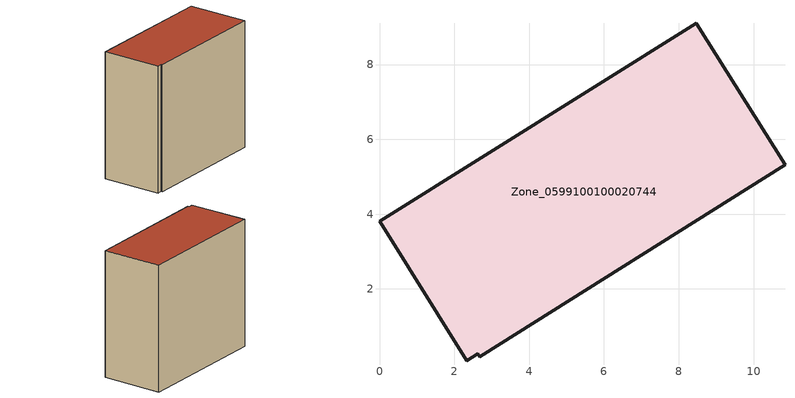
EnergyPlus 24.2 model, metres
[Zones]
Zone_0599100100020744
 floor ground (C_G): 2.62,0.27 2.33,0.08 0,3.81 8.46,9.1 10.84,5.32 2.68,0.19 z0
 wall outside (C_F): 10.84,5.32 8.46,9.1 0,3.81 2.33,0.08 2.62,0.27 2.68,0.19 10.84,5.32 z0:9.29
 roof outside (C_R): 2.68,0.19 10.84,5.32 8.46,9.1 0,3.81 2.33,0.08 2.62,0.27 z9.29
[BUILDING]
Pand.0599100100020744: North Axis=0; Terrain=City; Loads Convergence Tolerance Value=0.04; Temperature Convergence Tolerance Value=0.4; Solar Distribution=FullExterior; Maximum Number of Warmup Days=25; Minimum Number of Warmup Days=1
[Site:Location]
Rotterdam.The.Hague.AP_ZH_NLD Design_Conditions: Latitude=51.96; Longitude=4.45; Time Zone=1; Elevation=-4.5
[SITE:GROUNDTEMPERATURE:BUILDINGSURFACE]
18, 18, 18, 18, 18, 18, 18, 18, 18, 18, 18, 18
[MATERIAL] Thermal Absorptance=0.9; Solar Absorptance=0.7; Visible Absorptance=0.7
Name | Roughness | Thickness | Conductivity | Density | Specific Heat
G.TI.2015-2018 | MediumSmooth | 0.15 | 0.0428571 | 540 | 1210
F.TI.2015-2018 | Rough | 0.3 | 0.0666667 | 1920 | 840
R.TI.2015-2018 | MediumRough | 0.2 | 0.0333333 | 1500 | 1000
[CONSTRUCTION]
C_G: G.TI.2015-2018
C_F: F.TI.2015-2018
C_R: R.TI.2015-2018
[ZONE]
Zone_0599100100020744: Type=1; Multiplier=1; Ceiling Height=Autocalculate; Volume=Autocalculate; Floor Area=autocalculate; Part of Total Floor Area=Yes
[ZONEINFILTRATION:DESIGNFLOWRATE]
Infil_Zone_0599100100020744: Zone or ZoneList or Space or SpaceList=Zone_0599100100020744; Schedule=AlwaysOn; Design Flow Rate Calculation Method=Flow/Area; Flow Rate per Floor Area=0.0015; Constant Term Coefficient=1; Temperature Term Coefficient=0; Velocity Term Coefficient=0; Velocity Squared Term Coefficient=0
[HVACTEMPLATE:ZONE:IDEALLOADSAIRSYSTEM]
Zone_0599100100020744: Maximum Heating Supply Air Temperature=50; Minimum Cooling Supply Air Temperature=13; Maximum Heating Supply Air Humidity Ratio=0.0156; Minimum Cooling Supply Air Humidity Ratio=0.0077; Heating Limit=NoLimit; Cooling Limit=NoLimit; Dehumidification Control Type=ConstantSensibleHeatRatio; Cooling Sensible Heat Ratio=0.7; Dehumidification Setpoint=60; Humidification Control Type=None; Humidification Setpoint=30; Outdoor Air Method=None; Outdoor Air Flow Rate per Person=0.00944; Outdoor Air Flow Rate per Zone Floor Area=0; Outdoor Air Flow Rate per Zone=0; Demand Controlled Ventilation Type=None; Outdoor Air Economizer Type=NoEconomizer; Heat Recovery Type=None; Sensible Heat Recovery Effectiveness=0.7; Latent Heat Recovery Effectiveness=0.65
[ZONECONTROL:THERMOSTAT]
ThermostatControl_Zone_0599100100020744: Zone or ZoneList=Zone_0599100100020744; Control Type Schedule=DualSetpointControlType; Control 1=Thermostat_Zone_0599100100020744; Temperature Difference Between Cutout And Setpoint=0
[THERMOSTATSETPOINT:DUALSETPOINT]
Thermostat_Zone_0599100100020744: Heating Setpoint Temperature Schedule=HeatingSetpoint_Zone_0599100100020744; Cooling Setpoint Temperature Schedule=CoolingSetpoint_Zone_0599100100020744
[SCHEDULE:COMPACT]
HeatingSetpoint_Zone_0599100100020744: Through: 12/31, For: AllDays, Until: 24:00, 21
CoolingSetpoint_Zone_0599100100020744: Through: 12/31, For: AllDays, Until: 24:00, 24
DualSetpointControlType: Through: 12/31, For: AllDays, Until: 24:00, 4
AlwaysOn: Through: 12/31, For: AllDays, Until: 24:00, 1
